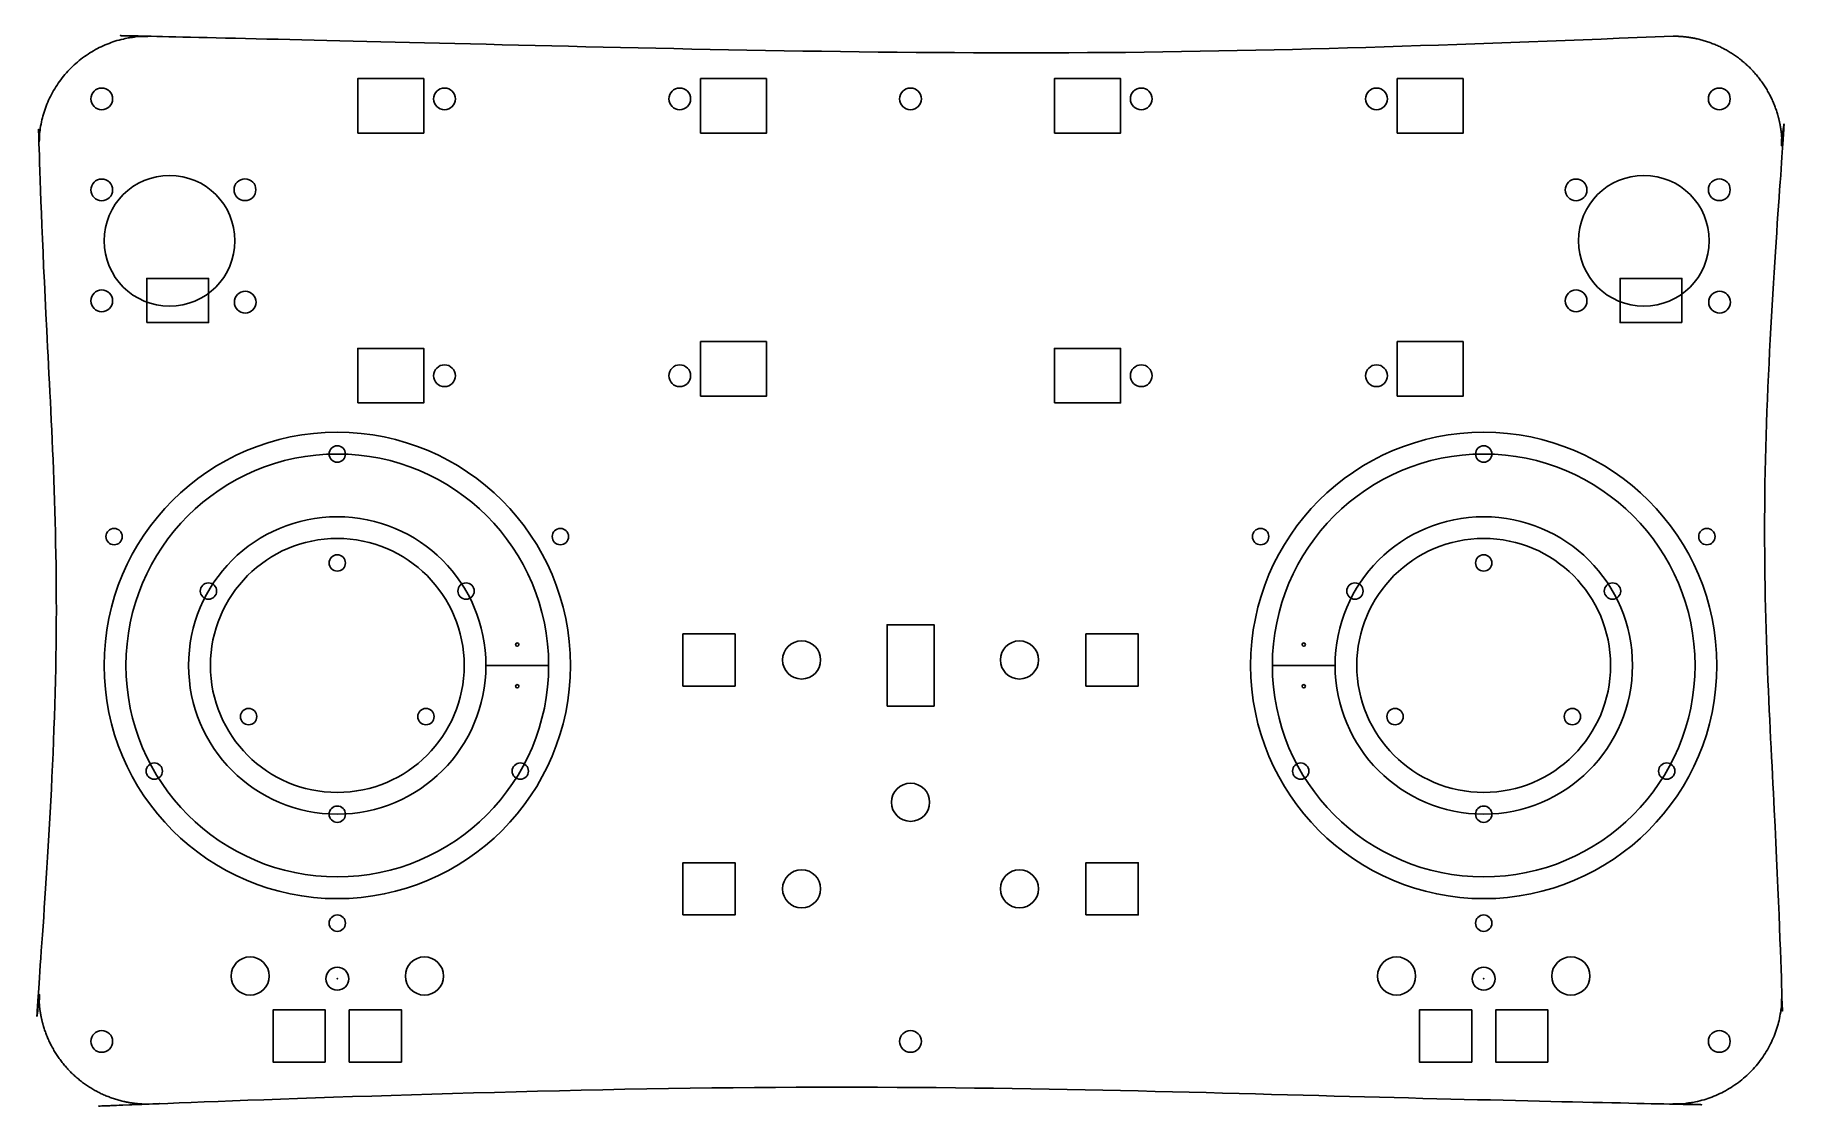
# Model space of a CAD drawing. Header units: millimetres. Extents: x -163 to 158, y -252 to -55.
import ezdxf

# ---------------------------------------------------------------- set-up
doc = ezdxf.new("R2010")
doc.units = ezdxf.units.MM
doc.header["$MEASUREMENT"] = 0
doc.layers.add('Make2D$visible$lines', color=178, linetype='Continuous', true_color=0x000000)

msp = doc.modelspace()

# ---------------------------------------------------------------- linework, layer by layer
at = {"layer": 'Make2D$visible$lines'}
for p, q in [((-80.32, -170.64), (-68.84, -170.64)), ((75.55, -170.64), (64.06, -170.64))]:
    msp.add_line(p, q, dxfattribs=at)
for points in [[(-103.88, -72.94), (-91.74, -72.94), (-91.74, -62.94), (-103.88, -62.94)], [(-28.81, -62.94), (-40.94, -62.94), (-40.94, -72.94), (-28.81, -72.94)], [(24.03, -72.94), (36.17, -72.94), (36.17, -62.94), (24.03, -62.94)], [(99.1, -62.94), (86.97, -62.94), (86.97, -72.94), (99.1, -72.94)], [(-142.6, -107.73), (-131.25, -107.73), (-131.25, -99.63), (-142.6, -99.63)], [(139.22, -107.73), (127.87, -107.73), (127.87, -99.63), (139.22, -99.63)], [(-103.88, -122.47), (-91.74, -122.47), (-91.74, -112.47), (-103.88, -112.47)], [(-28.81, -111.2), (-40.94, -111.2), (-40.94, -121.2), (-28.81, -121.2)], [(24.03, -122.47), (36.17, -122.47), (36.17, -112.47), (24.03, -112.47)], [(99.1, -111.2), (86.97, -111.2), (86.97, -121.2), (99.1, -121.2)], [(-6.7, -178.1), (1.94, -178.1), (1.94, -163.19), (-6.7, -163.19)], [(-44.18, -174.44), (-34.59, -174.44), (-34.59, -164.85), (-44.18, -164.85)], [(29.82, -174.44), (39.41, -174.44), (39.41, -164.85), (29.82, -164.85)], [(-44.18, -216.44), (-34.59, -216.44), (-34.59, -206.85), (-44.18, -206.85)], [(29.82, -216.44), (39.41, -216.44), (39.41, -206.85), (29.82, -206.85)], [(-109.83, -243.44), (-119.42, -243.44), (-119.42, -233.85), (-109.83, -233.85)], [(-95.83, -243.44), (-105.42, -243.44), (-105.42, -233.85), (-95.83, -233.85)], [(100.64, -243.44), (91.05, -243.44), (91.05, -233.85), (100.64, -233.85)], [(114.64, -243.44), (105.05, -243.44), (105.05, -233.85), (114.64, -233.85)]]:
    msp.add_lwpolyline(points, close=True, dxfattribs=at)
for centre, radius in [((-150.87, -66.67), 2), ((-87.93, -66.67), 2), ((-44.75, -66.67), 2), ((-2.39, -66.67), 2), ((39.98, -66.67), 2), ((83.16, -66.67), 2), ((146.1, -66.67), 2), ((-150.87, -83.38), 2), ((-138.42, -92.71), 12), ((-124.57, -83.34), 2), ((119.8, -83.38), 2), ((132.25, -92.71), 12), ((146.1, -83.34), 2), ((-150.87, -103.73), 2), ((-124.52, -103.98), 2), ((119.8, -103.73), 2), ((146.15, -103.98), 2), ((-87.93, -117.47), 2), ((-44.75, -117.47), 2), ((39.98, -117.47), 2), ((83.16, -117.47), 2), ((-107.62, -170.64), 42.8), ((102.85, -170.64), 42.8), ((-107.62, -131.84), 1.5), ((102.85, -131.84), 1.5), ((-107.62, -170.64), 38.8), ((102.85, -170.64), 38.8), ((-107.62, -170.64), 27.3), ((102.85, -170.64), 27.3), ((-148.59, -146.99), 1.5), ((-107.62, -170.64), 23.3), ((-66.66, -146.99), 1.5), ((61.88, -146.99), 1.5), ((102.85, -170.64), 23.3), ((143.81, -146.99), 1.5), ((-107.62, -151.84), 1.5), ((102.85, -151.84), 1.5), ((-131.27, -156.99), 1.5), ((-83.98, -156.99), 1.5), ((79.21, -156.99), 1.5), ((126.49, -156.99), 1.5), ((-74.58, -166.82), 0.3), ((-22.38, -169.64), 3.5), ((17.62, -169.64), 3.5), ((69.8, -166.82), 0.3), ((-74.58, -174.46), 0.3), ((69.8, -174.46), 0.3), ((-123.9, -180.04), 1.5), ((-91.34, -180.04), 1.5), ((86.57, -180.04), 1.5), ((119.13, -180.04), 1.5), ((-141.22, -190.04), 1.5), ((-74.02, -190.04), 1.5), ((69.25, -190.04), 1.5), ((136.45, -190.04), 1.5), ((-2.38, -195.76), 3.5), ((-107.62, -197.94), 1.5), ((102.85, -197.94), 1.5), ((-22.38, -211.64), 3.5), ((17.62, -211.64), 3.5), ((-107.62, -217.94), 1.5), ((102.85, -217.94), 1.5), ((-123.62, -227.64), 3.5), ((-91.62, -227.64), 3.5), ((86.85, -227.64), 3.5), ((118.85, -227.64), 3.5), ((-107.62, -228.14), 2.1), ((102.85, -228.14), 2.1), ((-150.87, -239.64), 2), ((-2.39, -239.64), 2), ((146.1, -239.64), 2)]:
    msp.add_circle(centre, radius, dxfattribs=at)
msp.add_rational_spline([(137.61, -55.16), (90.95, -55.16), (-2.39, -62.16), (-95.72, -55.16), (-142.39, -55.16), (-154.1, -55.16), (-162.39, -63.44), (-162.39, -75.16), (-162.39, -101.16), (-155.39, -153.16), (-162.39, -205.16), (-162.39, -231.16), (-162.39, -242.87), (-154.1, -251.16), (-142.39, -251.16), (-95.72, -251.16), (-2.39, -244.16), (90.95, -251.16), (137.61, -251.16), (149.33, -251.16), (157.61, -242.87), (157.61, -231.16), (157.61, -205.16), (150.61, -153.16), (157.61, -101.16), (157.61, -75.16), (157.61, -63.44), (149.33, -55.16), (137.61, -55.16)], [1, 1, 1, 1, 1, 0.804737854124, 0.804737854124, 1, 1, 1, 1, 1, 0.804737854124, 0.804737854124, 1, 1, 1, 1, 1, 0.804737854124, 0.804737854124, 1, 1, 1, 1, 1, 0.804737854124, 0.804737854124, 1], degree=3, knots=[4110.93611, 4110.93611, 4110.93611, 4110.93611, 4111.93611, 4112.93611, 4112.93611, 4112.93611, 4144.352036, 4144.352036, 4144.352036, 4145.352036, 4146.352036, 4146.352036, 4146.352036, 4177.767963, 4177.767963, 4177.767963, 4178.767963, 4179.767963, 4179.767963, 4179.767963, 4211.18389, 4211.18389, 4211.18389, 4212.18389, 4213.18389, 4213.18389, 4213.18389, 4244.599816, 4244.599816, 4244.599816, 4244.599816], dxfattribs=at)
for p in [(-107.62, -228.14), (102.85, -228.14)]:
    msp.add_point(p, dxfattribs=at)

doc.saveas('drawing.dxf')
